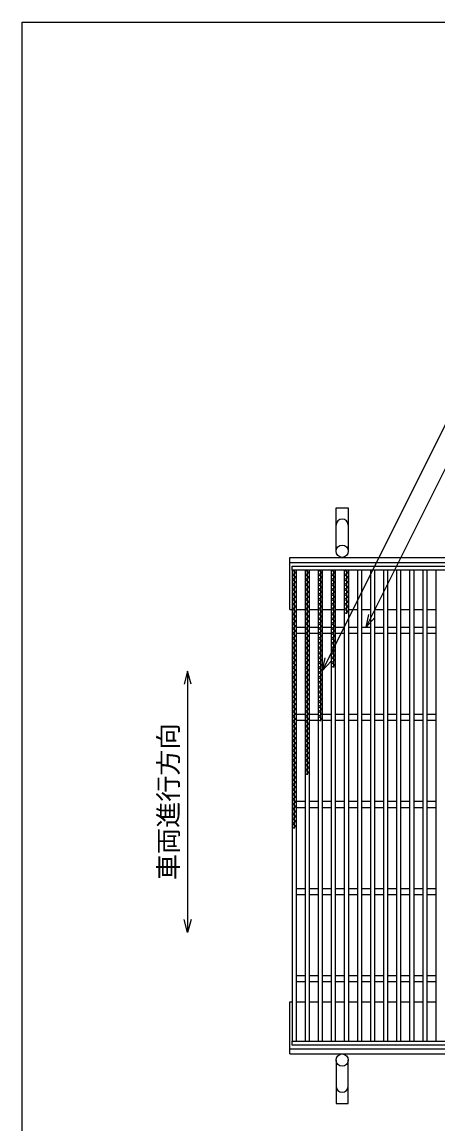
# Model space of a CAD drawing. Units: millimetres, scale not verified. Extents: x -1820 to 1731, y -1282 to 1054.
# Drawn here: x -1729 to -1252, y -211 to 1054 of the extents above; entities that cross this region are included whole.
import ezdxf
from ezdxf.enums import TextEntityAlignment as Align

# ---------------------------------------------------------------- set-up
doc = ezdxf.new("R2010")
doc.units = ezdxf.units.MM
doc.header["$LTSCALE"] = 10
for name, color, linetype, lineweight in [('0_2', 150, 'Continuous', 25), ('16', 3, 'Continuous', 25), ('19', 6, 'Continuous', 25), ('22', 4, 'Continuous', 25)]:
    doc.layers.add(name, color=color, linetype=linetype, lineweight=lineweight)
doc.styles.add('ベクトル', font='')
doc.styles.get('ベクトル').set_extended_font_data('ベクトル')

msp = doc.modelspace()

# ---------------------------------------------------------------- linework, layer by layer
at = {"layer": '0_2'}
for p, q in [((-1729, -1146.5), (-1729, 1053.5)), ((-1729, 1053.5), (1731, 1053.5))]:
    msp.add_line(p, q, dxfattribs=at)
at = {"layer": '16'}
for p, q in [((-1419, 429), (-424, 429)), ((-1419, 424.5), (-1419, 429)), ((-424, 424.5), (-1419, 424.5)), ((-1419, 424.5), (-1419, -116.5)), ((-1414, 424.5), (-1419, 424.5)), ((-1419, 424.5), (-1414, 421.7)), ((-1414, 421.7), (-1419, 418.9)), ((-1419, 418.9), (-1414, 416.1)), ((-1416.5, 424.5), (-1416.5, 127.7)), ((-1414, -116.5), (-1414, 424.5)), ((-1404, 424.5), (-1404, -116.5)), ((-1399, 424.5), (-1404, 424.5)), ((-1404, 424.5), (-1399, 421.7)), ((-1399, 421.7), (-1404, 418.9)), ((-1404, 418.9), (-1399, 416.1)), ((-1401.5, 424.5), (-1401.5, 189.3)), ((-1399, -116.5), (-1399, 424.5)), ((-1389, 424.5), (-1389, -116.5)), ((-1384, 424.5), (-1389, 424.5)), ((-1389, 424.5), (-1384, 421.7)), ((-1384, 421.7), (-1389, 418.9)), ((-1389, 418.9), (-1384, 416.1)), ((-1386.5, 424.5), (-1386.5, 250.9)), ((-1384, -116.5), (-1384, 424.5)), ((-1374, 424.5), (-1374, -116.5)), ((-1369, 424.5), (-1374, 424.5)), ((-1374, 424.5), (-1369, 421.7)), ((-1369, 421.7), (-1374, 418.9)), ((-1374, 418.9), (-1369, 416.1)), ((-1371.5, 424.5), (-1371.5, 312.5)), ((-1369, -116.5), (-1369, 424.5)), ((-1359, 424.5), (-1359, -116.5)), ((-1354, 424.5), (-1359, 424.5)), ((-1359, 424.5), (-1354, 421.7)), ((-1354, 421.7), (-1359, 418.9)), ((-1359, 418.9), (-1354, 416.1)), ((-1356.5, 424.5), (-1356.5, 374.1)), ((-1354, -116.5), (-1354, 424.5)), ((-1344, 424.5), (-1344, -116.5)), ((-1339, 424.5), (-1344, 424.5)), ((-1339, -116.5), (-1339, 424.5)), ((-1329, 424.5), (-1329, -116.5)), ((-1324, 424.5), (-1329, 424.5)), ((-1324, -116.5), (-1324, 424.5)), ((-1314, 424.5), (-1314, -116.5)), ((-1309, 424.5), (-1314, 424.5)), ((-1309, -116.5), (-1309, 424.5)), ((-1299, 424.5), (-1299, -116.5)), ((-1294, 424.5), (-1299, 424.5)), ((-1294, -116.5), (-1294, 424.5)), ((-1284, 424.5), (-1284, -116.5)), ((-1279, 424.5), (-1284, 424.5)), ((-1279, -116.5), (-1279, 424.5)), ((-1269, 424.5), (-1269, -116.5)), ((-1264, 424.5), (-1269, 424.5)), ((-1264, -116.5), (-1264, 424.5)), ((-1254, 424.5), (-1254, -116.5)), ((-1249, 424.5), (-1254, 424.5)), ((-1414, 416.1), (-1419, 413.3)), ((-1419, 413.3), (-1414, 410.5)), ((-1414, 410.5), (-1419, 407.7)), ((-1419, 407.7), (-1414, 404.9)), ((-1414, 404.9), (-1419, 402.1)), ((-1399, 416.1), (-1404, 413.3)), ((-1404, 413.3), (-1399, 410.5)), ((-1399, 410.5), (-1404, 407.7)), ((-1404, 407.7), (-1399, 404.9)), ((-1399, 404.9), (-1404, 402.1)), ((-1384, 416.1), (-1389, 413.3)), ((-1389, 413.3), (-1384, 410.5)), ((-1384, 410.5), (-1389, 407.7)), ((-1389, 407.7), (-1384, 404.9)), ((-1384, 404.9), (-1389, 402.1)), ((-1369, 416.1), (-1374, 413.3)), ((-1374, 413.3), (-1369, 410.5)), ((-1369, 410.5), (-1374, 407.7)), ((-1374, 407.7), (-1369, 404.9)), ((-1369, 404.9), (-1374, 402.1)), ((-1354, 416.1), (-1359, 413.3)), ((-1359, 413.3), (-1354, 410.5)), ((-1354, 410.5), (-1359, 407.7)), ((-1359, 407.7), (-1354, 404.9)), ((-1354, 404.9), (-1359, 402.1)), ((-1419, 402.1), (-1414, 399.3)), ((-1414, 399.3), (-1419, 396.5)), ((-1419, 396.5), (-1414, 393.7)), ((-1414, 393.7), (-1419, 390.9)), ((-1404, 402.1), (-1399, 399.3)), ((-1399, 399.3), (-1404, 396.5)), ((-1404, 396.5), (-1399, 393.7)), ((-1399, 393.7), (-1404, 390.9)), ((-1389, 402.1), (-1384, 399.3)), ((-1384, 399.3), (-1389, 396.5)), ((-1389, 396.5), (-1384, 393.7)), ((-1384, 393.7), (-1389, 390.9)), ((-1374, 402.1), (-1369, 399.3)), ((-1369, 399.3), (-1374, 396.5)), ((-1374, 396.5), (-1369, 393.7)), ((-1369, 393.7), (-1374, 390.9)), ((-1359, 402.1), (-1354, 399.3)), ((-1354, 399.3), (-1359, 396.5)), ((-1359, 396.5), (-1354, 393.7)), ((-1354, 393.7), (-1359, 390.9)), ((-1419, 390.9), (-1414, 388.1)), ((-1414, 388.1), (-1419, 385.3)), ((-1419, 385.3), (-1414, 382.5)), ((-1414, 382.5), (-1419, 379.7)), ((-1419, 379.7), (-1414, 376.9)), ((-1404, 390.9), (-1399, 388.1)), ((-1399, 388.1), (-1404, 385.3)), ((-1404, 385.3), (-1399, 382.5)), ((-1399, 382.5), (-1404, 379.7)), ((-1404, 379.7), (-1399, 376.9)), ((-1389, 390.9), (-1384, 388.1)), ((-1384, 388.1), (-1389, 385.3)), ((-1389, 385.3), (-1384, 382.5)), ((-1384, 382.5), (-1389, 379.7)), ((-1389, 379.7), (-1384, 376.9)), ((-1374, 390.9), (-1369, 388.1)), ((-1369, 388.1), (-1374, 385.3)), ((-1374, 385.3), (-1369, 382.5)), ((-1369, 382.5), (-1374, 379.7)), ((-1374, 379.7), (-1369, 376.9)), ((-1359, 390.9), (-1354, 388.1)), ((-1354, 388.1), (-1359, 385.3)), ((-1359, 385.3), (-1354, 382.5)), ((-1354, 382.5), (-1359, 379.7)), ((-1359, 379.7), (-1354, 376.9)), ((-1414, 376.9), (-1419, 374.1)), ((-1419, 374.1), (-1414, 371.3)), ((-1414, 371.3), (-1419, 368.5)), ((-1419, 368.5), (-1414, 365.7)), ((-1399, 376.9), (-1404, 374.1)), ((-1404, 374.1), (-1399, 371.3)), ((-1399, 371.3), (-1404, 368.5)), ((-1404, 368.5), (-1399, 365.7)), ((-1384, 376.9), (-1389, 374.1)), ((-1389, 374.1), (-1384, 371.3)), ((-1384, 371.3), (-1389, 368.5)), ((-1389, 368.5), (-1384, 365.7)), ((-1369, 376.9), (-1374, 374.1)), ((-1374, 374.1), (-1369, 371.3)), ((-1369, 371.3), (-1374, 368.5)), ((-1374, 368.5), (-1369, 365.7)), ((-1354, 376.9), (-1359, 374.1)), ((-1414, 365.7), (-1419, 362.9)), ((-1419, 362.9), (-1414, 360.1)), ((-1414, 360.1), (-1419, 357.3)), ((-1419, 357.3), (-1414, 354.5)), ((-1414, 354.5), (-1419, 351.7)), ((-1414, 359), (-1404, 359)), ((-1399, 365.7), (-1404, 362.9)), ((-1404, 362.9), (-1399, 360.1)), ((-1399, 360.1), (-1404, 357.3)), ((-1404, 357.3), (-1399, 354.5)), ((-1399, 354.5), (-1404, 351.7)), ((-1399, 359), (-1389, 359)), ((-1384, 365.7), (-1389, 362.9)), ((-1389, 362.9), (-1384, 360.1)), ((-1384, 360.1), (-1389, 357.3)), ((-1389, 357.3), (-1384, 354.5)), ((-1384, 354.5), (-1389, 351.7)), ((-1384, 359), (-1374, 359)), ((-1369, 365.7), (-1374, 362.9)), ((-1374, 362.9), (-1369, 360.1)), ((-1369, 360.1), (-1374, 357.3)), ((-1374, 357.3), (-1369, 354.5)), ((-1369, 354.5), (-1374, 351.7)), ((-1369, 359), (-1359, 359)), ((-1354, 359), (-1344, 359)), ((-1339, 359), (-1329, 359)), ((-1324, 359), (-1314, 359)), ((-1309, 359), (-1299, 359)), ((-1294, 359), (-1284, 359)), ((-1279, 359), (-1269, 359)), ((-1264, 359), (-1254, 359)), ((-1419, 351.7), (-1414, 348.9)), ((-1414, 348.9), (-1419, 346.1)), ((-1419, 346.1), (-1414, 343.3)), ((-1414, 343.3), (-1419, 340.5)), ((-1414, 352), (-1404, 352)), ((-1404, 351.7), (-1399, 348.9)), ((-1399, 348.9), (-1404, 346.1)), ((-1404, 346.1), (-1399, 343.3)), ((-1399, 343.3), (-1404, 340.5)), ((-1399, 352), (-1389, 352)), ((-1389, 351.7), (-1384, 348.9)), ((-1384, 348.9), (-1389, 346.1)), ((-1389, 346.1), (-1384, 343.3)), ((-1384, 343.3), (-1389, 340.5)), ((-1384, 352), (-1374, 352)), ((-1374, 351.7), (-1369, 348.9)), ((-1369, 348.9), (-1374, 346.1)), ((-1374, 346.1), (-1369, 343.3)), ((-1369, 343.3), (-1374, 340.5)), ((-1369, 352), (-1359, 352)), ((-1354, 352), (-1344, 352)), ((-1339, 352), (-1329, 352)), ((-1324, 352), (-1314, 352)), ((-1309, 352), (-1299, 352)), ((-1294, 352), (-1284, 352)), ((-1279, 352), (-1269, 352)), ((-1264, 352), (-1254, 352)), ((-1419, 340.5), (-1414, 337.7)), ((-1414, 337.7), (-1419, 334.9)), ((-1419, 334.9), (-1414, 332.1)), ((-1414, 332.1), (-1419, 329.3)), ((-1419, 329.3), (-1414, 326.5)), ((-1404, 340.5), (-1399, 337.7)), ((-1399, 337.7), (-1404, 334.9)), ((-1404, 334.9), (-1399, 332.1)), ((-1399, 332.1), (-1404, 329.3)), ((-1404, 329.3), (-1399, 326.5)), ((-1389, 340.5), (-1384, 337.7)), ((-1384, 337.7), (-1389, 334.9)), ((-1389, 334.9), (-1384, 332.1)), ((-1384, 332.1), (-1389, 329.3)), ((-1389, 329.3), (-1384, 326.5)), ((-1374, 340.5), (-1369, 337.7)), ((-1369, 337.7), (-1374, 334.9)), ((-1374, 334.9), (-1369, 332.1)), ((-1369, 332.1), (-1374, 329.3)), ((-1374, 329.3), (-1369, 326.5)), ((-1414, 326.5), (-1419, 323.7)), ((-1419, 323.7), (-1414, 320.9)), ((-1414, 320.9), (-1419, 318.1)), ((-1419, 318.1), (-1414, 315.3)), ((-1399, 326.5), (-1404, 323.7)), ((-1404, 323.7), (-1399, 320.9)), ((-1399, 320.9), (-1404, 318.1)), ((-1404, 318.1), (-1399, 315.3)), ((-1384, 326.5), (-1389, 323.7)), ((-1389, 323.7), (-1384, 320.9)), ((-1384, 320.9), (-1389, 318.1)), ((-1389, 318.1), (-1384, 315.3)), ((-1369, 326.5), (-1374, 323.7)), ((-1374, 323.7), (-1369, 320.9)), ((-1369, 320.9), (-1374, 318.1)), ((-1374, 318.1), (-1369, 315.3)), ((-1414, 315.3), (-1419, 312.5)), ((-1419, 312.5), (-1414, 309.7)), ((-1414, 309.7), (-1419, 306.9)), ((-1419, 306.9), (-1414, 304.1)), ((-1414, 304.1), (-1419, 301.3)), ((-1399, 315.3), (-1404, 312.5)), ((-1404, 312.5), (-1399, 309.7)), ((-1399, 309.7), (-1404, 306.9)), ((-1404, 306.9), (-1399, 304.1)), ((-1399, 304.1), (-1404, 301.3)), ((-1384, 315.3), (-1389, 312.5)), ((-1389, 312.5), (-1384, 309.7)), ((-1384, 309.7), (-1389, 306.9)), ((-1389, 306.9), (-1384, 304.1)), ((-1384, 304.1), (-1389, 301.3)), ((-1369, 315.3), (-1374, 312.5)), ((-1419, 301.3), (-1414, 298.5)), ((-1414, 298.5), (-1419, 295.7)), ((-1419, 295.7), (-1414, 292.9)), ((-1414, 292.9), (-1419, 290.1)), ((-1404, 301.3), (-1399, 298.5)), ((-1399, 298.5), (-1404, 295.7)), ((-1404, 295.7), (-1399, 292.9)), ((-1399, 292.9), (-1404, 290.1)), ((-1389, 301.3), (-1384, 298.5)), ((-1384, 298.5), (-1389, 295.7)), ((-1389, 295.7), (-1384, 292.9)), ((-1384, 292.9), (-1389, 290.1)), ((-1419, 290.1), (-1414, 287.3)), ((-1414, 287.3), (-1419, 284.5)), ((-1419, 284.5), (-1414, 281.7)), ((-1414, 281.7), (-1419, 278.9)), ((-1419, 278.9), (-1414, 276.1)), ((-1404, 290.1), (-1399, 287.3)), ((-1399, 287.3), (-1404, 284.5)), ((-1404, 284.5), (-1399, 281.7)), ((-1399, 281.7), (-1404, 278.9)), ((-1404, 278.9), (-1399, 276.1)), ((-1389, 290.1), (-1384, 287.3)), ((-1384, 287.3), (-1389, 284.5)), ((-1389, 284.5), (-1384, 281.7)), ((-1384, 281.7), (-1389, 278.9)), ((-1389, 278.9), (-1384, 276.1)), ((-1414, 276.1), (-1419, 273.3)), ((-1419, 273.3), (-1414, 270.5)), ((-1414, 270.5), (-1419, 267.7)), ((-1419, 267.7), (-1414, 264.9)), ((-1399, 276.1), (-1404, 273.3)), ((-1404, 273.3), (-1399, 270.5)), ((-1399, 270.5), (-1404, 267.7)), ((-1404, 267.7), (-1399, 264.9)), ((-1384, 276.1), (-1389, 273.3)), ((-1389, 273.3), (-1384, 270.5)), ((-1384, 270.5), (-1389, 267.7)), ((-1389, 267.7), (-1384, 264.9)), ((-1414, 264.9), (-1419, 262.1)), ((-1419, 262.1), (-1414, 259.3)), ((-1414, 259.3), (-1419, 256.5)), ((-1419, 256.5), (-1414, 253.7)), ((-1414, 253.7), (-1419, 250.9)), ((-1414, 259), (-1404, 259)), ((-1399, 264.9), (-1404, 262.1)), ((-1404, 262.1), (-1399, 259.3)), ((-1399, 259.3), (-1404, 256.5)), ((-1404, 256.5), (-1399, 253.7)), ((-1399, 253.7), (-1404, 250.9)), ((-1399, 259), (-1389, 259)), ((-1384, 264.9), (-1389, 262.1)), ((-1389, 262.1), (-1384, 259.3)), ((-1384, 259.3), (-1389, 256.5)), ((-1389, 256.5), (-1384, 253.7)), ((-1384, 253.7), (-1389, 250.9)), ((-1384, 259), (-1374, 259)), ((-1369, 259), (-1359, 259)), ((-1354, 259), (-1344, 259)), ((-1339, 259), (-1329, 259)), ((-1324, 259), (-1314, 259)), ((-1309, 259), (-1299, 259)), ((-1294, 259), (-1284, 259)), ((-1279, 259), (-1269, 259)), ((-1264, 259), (-1254, 259)), ((-1419, 250.9), (-1414, 248.1)), ((-1414, 248.1), (-1419, 245.3)), ((-1419, 245.3), (-1414, 242.5)), ((-1414, 242.5), (-1419, 239.7)), ((-1414, 252), (-1404, 252)), ((-1404, 250.9), (-1399, 248.1)), ((-1399, 248.1), (-1404, 245.3)), ((-1404, 245.3), (-1399, 242.5)), ((-1399, 242.5), (-1404, 239.7)), ((-1399, 252), (-1389, 252)), ((-1384, 252), (-1374, 252)), ((-1369, 252), (-1359, 252)), ((-1354, 252), (-1344, 252)), ((-1339, 252), (-1329, 252)), ((-1324, 252), (-1314, 252)), ((-1309, 252), (-1299, 252)), ((-1294, 252), (-1284, 252)), ((-1279, 252), (-1269, 252)), ((-1264, 252), (-1254, 252)), ((-1419, 239.7), (-1414, 236.9)), ((-1414, 236.9), (-1419, 234.1)), ((-1419, 234.1), (-1414, 231.3)), ((-1414, 231.3), (-1419, 228.5)), ((-1419, 228.5), (-1414, 225.7)), ((-1404, 239.7), (-1399, 236.9)), ((-1399, 236.9), (-1404, 234.1)), ((-1404, 234.1), (-1399, 231.3)), ((-1399, 231.3), (-1404, 228.5)), ((-1404, 228.5), (-1399, 225.7)), ((-1414, 225.7), (-1419, 222.9)), ((-1419, 222.9), (-1414, 220.1)), ((-1414, 220.1), (-1419, 217.3)), ((-1419, 217.3), (-1414, 214.5)), ((-1399, 225.7), (-1404, 222.9)), ((-1404, 222.9), (-1399, 220.1)), ((-1399, 220.1), (-1404, 217.3)), ((-1404, 217.3), (-1399, 214.5)), ((-1414, 214.5), (-1419, 211.7)), ((-1419, 211.7), (-1414, 208.9)), ((-1414, 208.9), (-1419, 206.1)), ((-1419, 206.1), (-1414, 203.3)), ((-1414, 203.3), (-1419, 200.5)), ((-1399, 214.5), (-1404, 211.7)), ((-1404, 211.7), (-1399, 208.9)), ((-1399, 208.9), (-1404, 206.1)), ((-1404, 206.1), (-1399, 203.3)), ((-1399, 203.3), (-1404, 200.5)), ((-1419, 200.5), (-1414, 197.7)), ((-1414, 197.7), (-1419, 194.9)), ((-1419, 194.9), (-1414, 192.1)), ((-1414, 192.1), (-1419, 189.3)), ((-1404, 200.5), (-1399, 197.7)), ((-1399, 197.7), (-1404, 194.9)), ((-1404, 194.9), (-1399, 192.1)), ((-1399, 192.1), (-1404, 189.3)), ((-1419, 189.3), (-1414, 186.5)), ((-1414, 186.5), (-1419, 183.7)), ((-1419, 183.7), (-1414, 180.9)), ((-1414, 180.9), (-1419, 178.1)), ((-1419, 178.1), (-1414, 175.3)), ((-1414, 175.3), (-1419, 172.5)), ((-1419, 172.5), (-1414, 169.7)), ((-1414, 169.7), (-1419, 166.9)), ((-1419, 166.9), (-1414, 164.1)), ((-1414, 164.1), (-1419, 161.3)), ((-1419, 161.3), (-1414, 158.5)), ((-1414, 158.5), (-1419, 155.7)), ((-1419, 155.7), (-1414, 152.9)), ((-1414, 152.9), (-1419, 150.1)), ((-1414, 159), (-1404, 159)), ((-1414, 152), (-1404, 152)), ((-1399, 159), (-1389, 159)), ((-1399, 152), (-1389, 152)), ((-1384, 159), (-1374, 159)), ((-1384, 152), (-1374, 152)), ((-1369, 159), (-1359, 159)), ((-1369, 152), (-1359, 152)), ((-1354, 159), (-1344, 159)), ((-1354, 152), (-1344, 152)), ((-1339, 159), (-1329, 159)), ((-1339, 152), (-1329, 152)), ((-1324, 159), (-1314, 159)), ((-1324, 152), (-1314, 152)), ((-1309, 159), (-1299, 159)), ((-1309, 152), (-1299, 152)), ((-1294, 159), (-1284, 159)), ((-1294, 152), (-1284, 152)), ((-1279, 159), (-1269, 159)), ((-1279, 152), (-1269, 152)), ((-1264, 159), (-1254, 159)), ((-1264, 152), (-1254, 152)), ((-1419, 150.1), (-1414, 147.3)), ((-1414, 147.3), (-1419, 144.5)), ((-1419, 144.5), (-1414, 141.7)), ((-1414, 141.7), (-1419, 138.9)), ((-1419, 138.9), (-1414, 136.1)), ((-1414, 136.1), (-1419, 133.3)), ((-1419, 133.3), (-1414, 130.5)), ((-1414, 130.5), (-1419, 127.7)), ((-1414, 59), (-1404, 59)), ((-1414, 52), (-1404, 52)), ((-1399, 59), (-1389, 59)), ((-1399, 52), (-1389, 52)), ((-1384, 59), (-1374, 59)), ((-1384, 52), (-1374, 52)), ((-1369, 59), (-1359, 59)), ((-1369, 52), (-1359, 52)), ((-1354, 59), (-1344, 59)), ((-1354, 52), (-1344, 52)), ((-1339, 59), (-1329, 59)), ((-1339, 52), (-1329, 52)), ((-1324, 59), (-1314, 59)), ((-1324, 52), (-1314, 52)), ((-1309, 59), (-1299, 59)), ((-1309, 52), (-1299, 52)), ((-1294, 59), (-1284, 59)), ((-1294, 52), (-1284, 52)), ((-1279, 59), (-1269, 59)), ((-1279, 52), (-1269, 52)), ((-1264, 59), (-1254, 59)), ((-1264, 52), (-1254, 52)), ((-1414, -41), (-1404, -41)), ((-1414, -48), (-1404, -48)), ((-1399, -41), (-1389, -41)), ((-1399, -48), (-1389, -48)), ((-1384, -41), (-1374, -41)), ((-1384, -48), (-1374, -48)), ((-1369, -41), (-1359, -41)), ((-1369, -48), (-1359, -48)), ((-1354, -41), (-1344, -41)), ((-1354, -48), (-1344, -48)), ((-1339, -41), (-1329, -41)), ((-1339, -48), (-1329, -48)), ((-1324, -41), (-1314, -41)), ((-1324, -48), (-1314, -48)), ((-1309, -41), (-1299, -41)), ((-1309, -48), (-1299, -48)), ((-1294, -41), (-1284, -41)), ((-1294, -48), (-1284, -48)), ((-1279, -41), (-1269, -41)), ((-1279, -48), (-1269, -48)), ((-1264, -41), (-1254, -41)), ((-1264, -48), (-1254, -48)), ((-1419, -116.5), (-424, -116.5)), ((-1419, -121), (-1419, -116.5)), ((-1419, -116.5), (-1414, -116.5)), ((-424, -121), (-1419, -121)), ((-1404, -116.5), (-1399, -116.5)), ((-1389, -116.5), (-1384, -116.5)), ((-1374, -116.5), (-1369, -116.5)), ((-1359, -116.5), (-1354, -116.5)), ((-1344, -116.5), (-1339, -116.5)), ((-1329, -116.5), (-1324, -116.5)), ((-1314, -116.5), (-1309, -116.5)), ((-1299, -116.5), (-1294, -116.5)), ((-1284, -116.5), (-1279, -116.5)), ((-1269, -116.5), (-1264, -116.5)), ((-1254, -116.5), (-1249, -116.5))]:
    msp.add_line(p, q, dxfattribs=at)
at = {"layer": '19'}
for p, q in [((-1368.5, 446), (-1368.5, 496)), ((-1368.5, 496), (-1354.5, 496)), ((-1354.5, 496), (-1354.5, 446)), ((-1421.5, 439), (-421.5, 439)), ((-1421.5, 379), (-1421.5, 439)), ((-1421.5, 433), (-421.5, 433)), ((-1421.5, 379), (-1419, 379)), ((-1414, 379), (-1404, 379)), ((-1399, 379), (-1389, 379)), ((-1384, 379), (-1374, 379)), ((-1369, 379), (-1359, 379)), ((-1354, 379), (-1344, 379)), ((-1339, 379), (-1329, 379)), ((-1324, 379), (-1314, 379)), ((-1309, 379), (-1299, 379)), ((-1294, 379), (-1284, 379)), ((-1279, 379), (-1269, 379)), ((-1264, 379), (-1254, 379)), ((-1421.5, -131), (-1421.5, -71)), ((-1421.5, -71), (-1419, -71)), ((-1414, -71), (-1404, -71)), ((-1399, -71), (-1389, -71)), ((-1384, -71), (-1374, -71)), ((-1369, -71), (-1359, -71)), ((-1354, -71), (-1344, -71)), ((-1339, -71), (-1329, -71)), ((-1324, -71), (-1314, -71)), ((-1309, -71), (-1299, -71)), ((-1294, -71), (-1284, -71)), ((-1279, -71), (-1269, -71)), ((-1264, -71), (-1254, -71)), ((-1421.5, -125), (-421.5, -125)), ((-1421.5, -131), (-421.5, -131)), ((-1368.5, -138), (-1368.5, -188)), ((-1354.5, -188), (-1354.5, -138)), ((-1368.5, -188), (-1354.5, -188))]:
    msp.add_line(p, q, dxfattribs=at)
for centre in [(-1361.5, 446), (-1361.5, -138)]:
    msp.add_circle(centre, 7, dxfattribs=at)
for centre, start, end in [((-1361.5, 476), 0, 180), ((-1361.5, -168), 180, 0)]:
    msp.add_arc(centre, 7, start, end, dxfattribs=at)
at = {"layer": '22'}
for p, q in [((-1384, 309), (-1178.8, 719.5)), ((-1334, 359), (-1176.2, 674.5)), ((-1334, 359), (-1331, 373.6)), ((-1334, 359), (-1324, 370)), ((-1384, 309), (-1381, 323.6)), ((-1384, 309), (-1374, 320)), ((-1539, 308.5), (-1543, 293.5)), ((-1535, 293.5), (-1539, 308.5)), ((-1539, 308.5), (-1539, 8.5)), ((-1539, 8.5), (-1543, 23.5)), ((-1535, 23.5), (-1539, 8.5))]:
    msp.add_line(p, q, dxfattribs=at)

# ---------------------------------------------------------------- texts
at = {"layer": '22', "color": 2, "style": 'ベクトル'}
msp.add_text('車両進行方向', height=21.99, rotation=90, dxfattribs=at).set_placement((-1561, 68.5), align=Align.MIDDLE_LEFT)

doc.saveas('drawing.dxf')
